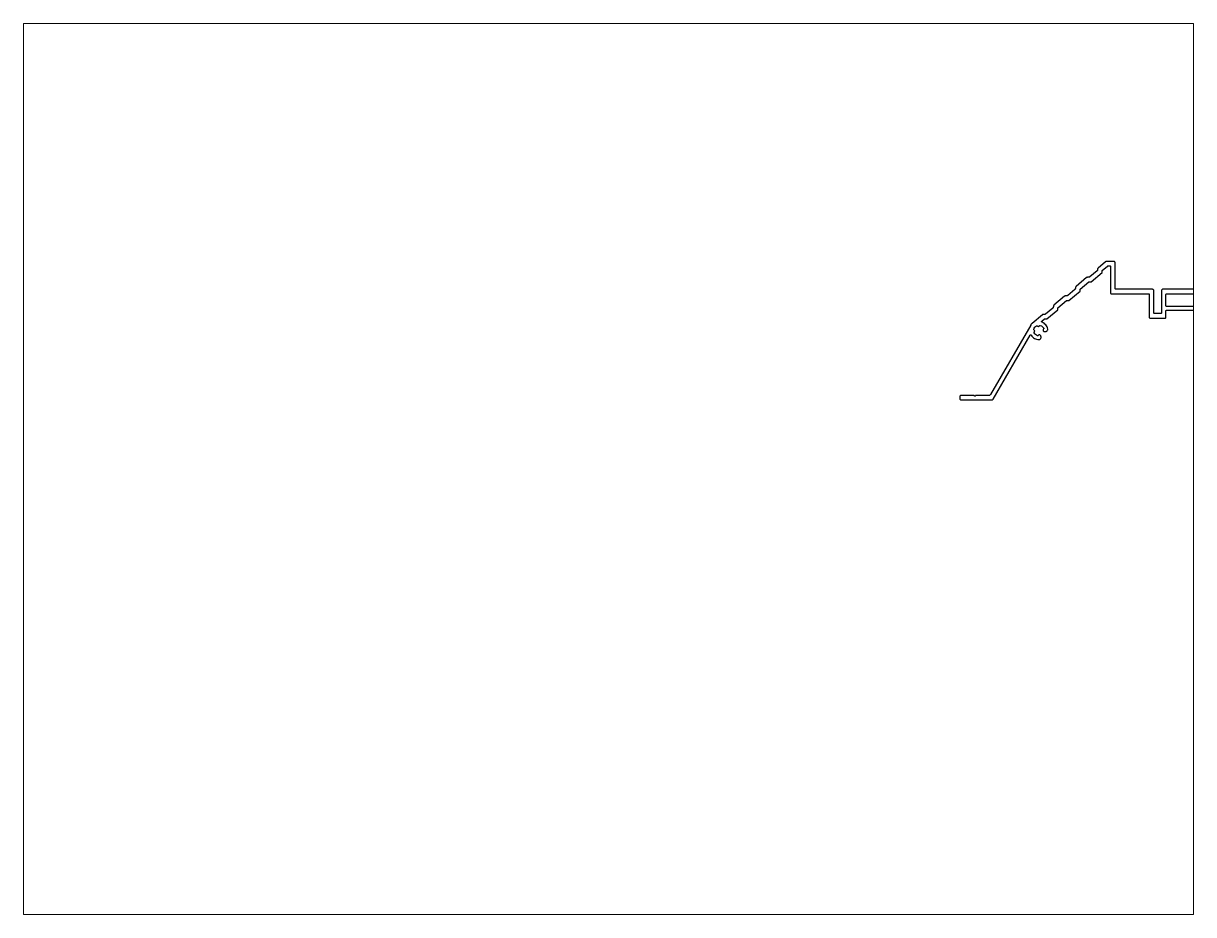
# Paper-space layout 'Layout1' of a CAD drawing. Extents: x 27 to 240, y 20 to 183.
# The model-space entities are those that its viewports show. They can reach past a viewport. Long polylines and large blocks are cut down to what shows.
import ezdxf

# ---------------------------------------------------------------- set-up
doc = ezdxf.new("R2010")
doc.units = 0
doc.header["$LTSCALE"] = 15
doc.layers.get('0').update_dxf_attribs({"linetype": 'CONTINUOUS'})

msp = doc.modelspace()

# ---------------------------------------------------------------- linework, layer by layer
at = {"linetype": 'CONTINUOUS'}
for points in [[(392.13, 183.87), (374.48, 183.87, -0.414214), (374.28, 184.07), (374.28, 187.87, -0.414214), (374.48, 188.07), (405.03, 188.07, 0.414214)], [(395.03, 189.57), (373.28, 189.57, 0.414214), (372.78, 189.07), (372.78, 181.77, -0.414214), (372.58, 181.57), (370.48, 181.57, -0.414214), (370.28, 181.77), (370.28, 189.07, 0.414214), (369.78, 189.57), (357.73, 189.57, -0.414214), (357.53, 189.77), (357.53, 198.27, 0.414214), (357.03, 198.77), (354.71, 198.77, 0.176327), (354.39, 198.65), (351.9, 196.57, 0.221695), (351.73, 196.18), (351.73, 196, -0.221695), (351.55, 195.61), (349.18, 193.63, -0.176327), (348.86, 193.51), (348.45, 193.51, 0.176327), (348.13, 193.4), (344.62, 190.45, 0.221695), (344.44, 190.07), (344.44, 189.88, -0.221695), (344.26, 189.5), (341.89, 187.51, -0.176327), (341.57, 187.4), (341.16, 187.4, 0.176327), (340.84, 187.28), (337.33, 184.33, 0.221695), (337.15, 183.95), (337.15, 183.76, -0.221695), (336.97, 183.38), (334.61, 181.4, -0.176327), (334.28, 181.28), (333.87, 181.28, 0.176327), (333.55, 181.16), (330.13, 178.29, 0.087489), (329.68, 177.76), (316.43, 154.82, -0.267949), (316, 154.57), (311.54, 154.57, -1), (311.04, 154.57), (306.79, 154.57, 0.414214), (306.29, 154.07), (306.29, 153.57, 0.414214), (306.79, 153.07), (316.87, 153.07, 0.267949), (317.3, 153.32), (329.5, 174.44, -0.574536), (329.85, 174.45, 0.265038), (332.38, 172.99, 0.440587), (333.08, 173.76), (333.05, 174.1, 0.702456), (332.14, 174.34, -0.318622), (331.92, 174.26, -0.218523), (330.8, 175.2, -0.318622), (330.84, 175.42, 0.469982), (330.78, 176.19, -0.318622), (330.7, 176.41, -0.218523), (331.64, 177.53, -0.318622), (331.87, 177.49, 0.469982), (332.63, 177.55, -0.318622), (332.85, 177.63, -0.218523), (333.97, 176.69, -0.318622), (333.93, 176.47, 0.702456), (334.32, 175.61), (334.66, 175.64, 0.44086), (335.29, 176.46, 0.265103), (333.42, 178.71, -0.574661), (333.36, 179.05), (334.23, 179.78), (335.01, 179.78), (338.65, 182.83), (338.65, 183.48), (341.52, 185.9), (342.3, 185.9), (345.94, 188.95), (345.94, 189.6), (348.81, 192.01), (349.59, 192.01), (353.23, 195.06), (353.23, 195.72), (355.02, 197.22, -0.176327), (355.15, 197.27), (355.83, 197.27, -0.414214), (356.03, 197.07), (356.03, 188.27, 0.414214), (356.23, 188.07), (368.58, 188.07, -0.414214), (368.78, 187.87), (368.78, 180.27, 0.414214), (368.98, 180.07), (374.08, 180.07, 0.414214), (374.28, 180.27), (374.28, 182.47, -0.414214), (374.48, 182.67), (393.33, 182.67, 0.414214)]]:
    msp.add_lwpolyline(points, format="xyb", dxfattribs=at)

psp = doc.layouts.get("Layout1")

# ---------------------------------------------------------------- viewports
at = {"layer": '0', "color": 0, "linetype": 'BYBLOCK', "ltscale": 0.05}
psp.add_viewport(center=(133.35, 101.6), size=(213.36, 162.56), view_center_point=(190.51, 130.3), view_height=293.8955, dxfattribs=at)

doc.saveas('drawing.dxf')
